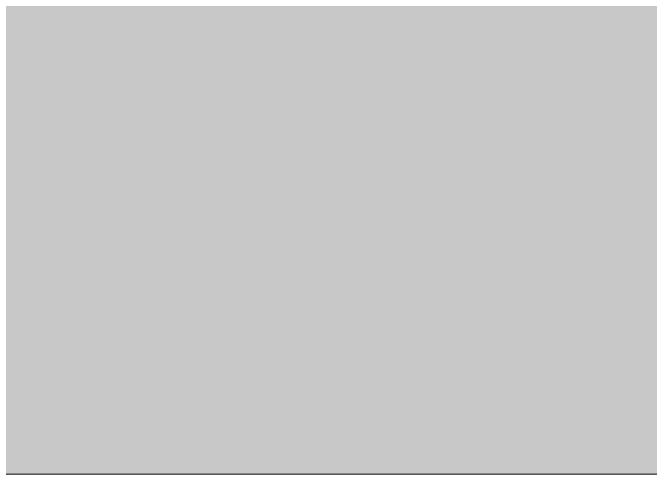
# Model space of a CAD drawing. Header units: millimetres. Extents: x -335 to 64136, y 248 to 109842.
# Drawn here: x 62505.11 to 62536.24, y 108403.97 to 108426.49 of the extents above; entities that cross this region are included whole.
import ezdxf

# ---------------------------------------------------------------- set-up
doc = ezdxf.new("R2010")
doc.units = ezdxf.units.MM
doc.header["$MEASUREMENT"] = 0
doc.layers.add('colore lago', color=131, linetype='Continuous')
doc.layers.add('Colori bordi', color=5, linetype='Continuous', plot=False)

msp = doc.modelspace()

# ---------------------------------------------------------------- hatches: boundary and pattern name
at = {"layer": 'colore lago', "linetype": 'Continuous', "lineweight": 0}
msp.add_hatch(color=256, dxfattribs=at).paths.add_polyline_path([(62547.91499, 108426.77702), (62544.89699, 108437.007), (62544.49299, 108444.65101), (62545.35599, 108452.69902), (62543.608, 108459.60602), (62537.06, 108468.43101), (62530.397, 108473.86201), (62527.61, 108478.06302), (62523.513, 108483.36202), (62517.305, 108489.50902), (62515.162, 108489.28302), (62513.59, 108490.98702), (62513.852, 108495.24602), (62504.85244, 108507.64068), (62496.28243, 108519.44374), (62493.40134, 108518.75703), (62485.50323, 108525.16045), (62484.75786, 108528.28761), (62471.39669, 108544.2803), (62471.5206, 108544.38094), (62471.307, 108544.63003), (62466.582, 108550.14002), (62461.32301, 108555.66903), (62452.23401, 108564.90801), (62445.975, 108571.35503), (62438.59701, 108578.99302), (62431.96801, 108586.05103), (62422.75901, 108596.38303), (62419.61401, 108600.43002), (62408.57901, 108615.91203), (62402.88304, 108625.04872), (62402.43049, 108624.76773), (62397.58935, 108621.76185), (62392.27136, 108618.45989), (62379.58201, 108610.58103), (62385.61987, 108600.91979), (62400.115, 108577.72602), (62397.69103, 108576.19992), (62399.555, 108573.01303), (62400.542, 108570.99702), (62402.182, 108566.64503), (62403.779, 108562.37603), (62405.518, 108558.22802), (62408.196, 108552.88803), (62411.192, 108547.80703), (62415.156, 108541.54003), (62417.6769, 108537.48116), (62418.985, 108535.37502), (62423.804, 108527.74001), (62427.40072, 108522.06605), (62428.917, 108522.33003), (62431.999, 108520.48303), (62435.209, 108517.10302), (62435.248, 108508.37502), (62442.532, 108497.74502), (62448.327, 108490.27102), (62457.902, 108478.10602), (62469.007, 108462.33101), (62468.88999, 108461.98075), (62477.15199, 108449.84302), (62486.86399, 108436.01101), (62496.88899, 108418.53603), (62504.80013, 108403.97449), (62555.46812, 108403.97449), (62553.62499, 108410.28502), (62549.50299, 108421.57802)])

# ---------------------------------------------------------------- linework, layer by layer
at = {"layer": 'Colori bordi', "linetype": 'Continuous', "lineweight": 0, "flags": 128}
for points in [[(62504.80014, 108403.97448), (62555.46813, 108403.97448), (62553.625, 108410.285), (62549.503, 108421.578), (62547.915, 108426.77701), (62544.897, 108437.00699), (62544.493, 108444.651), (62545.356, 108452.69901), (62543.608, 108459.606), (62537.06, 108468.431), (62530.397, 108473.862), (62527.61, 108478.063), (62523.513, 108483.362), (62517.305, 108489.509), (62515.162, 108489.283), (62513.59, 108490.987), (62513.852, 108495.246), (62507.206, 108504.157), (62503.622, 108511.48801)], [(62504.80013, 108403.97449), (62555.46812, 108403.97449), (62553.62499, 108410.28502), (62549.50299, 108421.57802), (62547.91499, 108426.77702), (62544.89699, 108437.007), (62544.49299, 108444.65101), (62545.35599, 108452.69902), (62543.608, 108459.60602), (62537.06, 108468.43101), (62530.397, 108473.86201), (62527.61, 108478.06302), (62523.513, 108483.36202), (62517.305, 108489.50902), (62515.162, 108489.28302), (62513.59, 108490.98702), (62513.852, 108495.24602), (62504.85244, 108507.64068)]]:
    msp.add_lwpolyline(points, dxfattribs=at)

doc.saveas('drawing.dxf')
